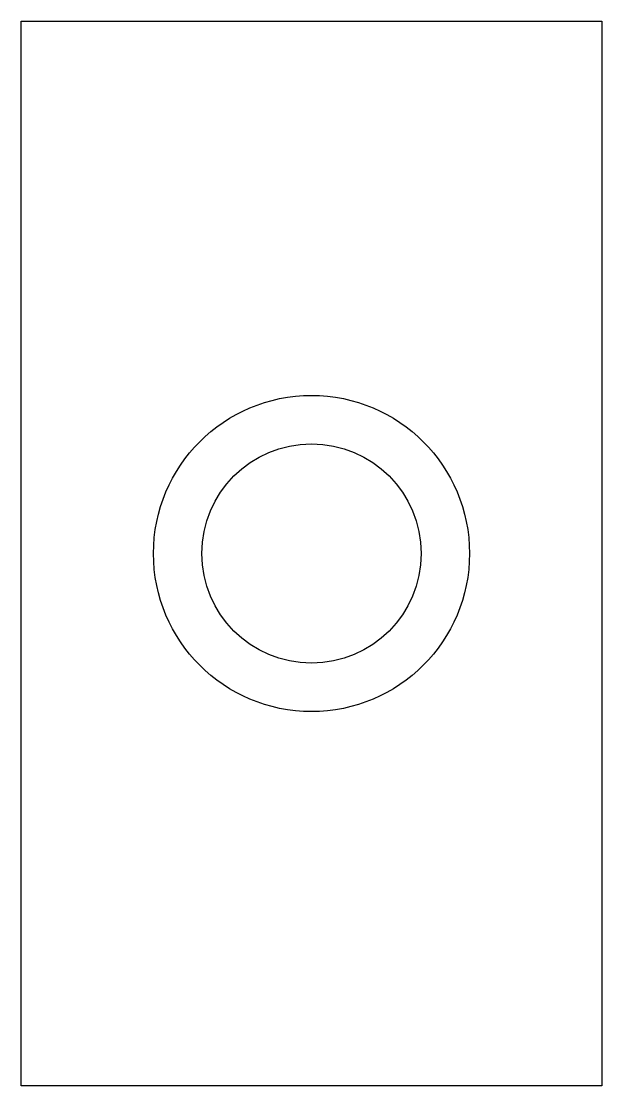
# Model space of a CAD drawing. Header units: millimetres. Extents: x -57 to -39, y 1 to 34.
import ezdxf

# ---------------------------------------------------------------- set-up
doc = ezdxf.new("R2010")
doc.units = ezdxf.units.MM
doc.layers.get('0').update_dxf_attribs({"linetype": 'CONTINUOUS'})

msp = doc.modelspace()

# ---------------------------------------------------------------- linework, layer by layer
msp.add_lwpolyline([(-57, 1), (-57, 34), (-39, 34), (-39, 1)], close=True)
for radius in [4.9, 3.4]:
    msp.add_circle((-48, 17.5), radius)

doc.saveas('drawing.dxf')
